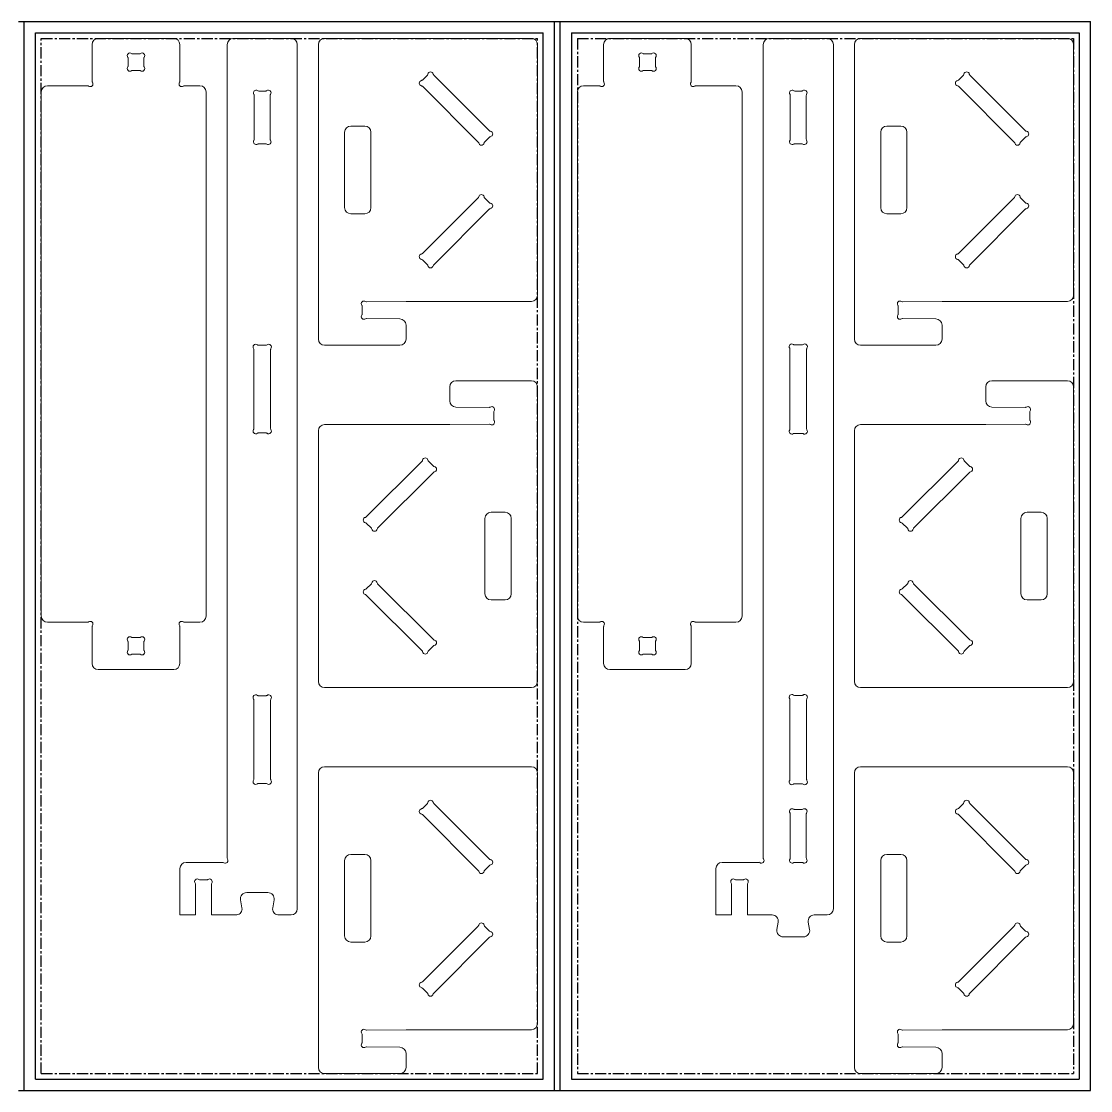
# Model space of a CAD drawing. Header units: millimetres. Extents: x 0 to 2440, y 0 to 1220.
# Drawn here: x 1220 to 2440, y 0 to 1220 of the extents above; entities that cross this region are included whole.
import ezdxf

# ---------------------------------------------------------------- set-up
doc = ezdxf.new("R2010")
doc.units = ezdxf.units.MM
doc.linetypes.add('CENTERX2', pattern=[20.32, 12.7, -2.54, 2.54, -2.54])

msp = doc.modelspace()

# ---------------------------------------------------------------- linework, layer by layer
at = {"color": 7, "linetype": 'CENTERX2'}
for p, q in [((1216.7, 1220), (1223.2, 1220)), ((1828.3, 1220), (1834.8, 1220)), ((1242.7, 1200.5), (1808.8, 1200.5)), ((1242.7, 19.5), (1242.7, 1200.5)), ((1808.8, 19.5), (1808.8, 1200.5)), ((1854.3, 1200.5), (1854.3, 19.5)), ((1854.3, 1200.5), (2420.4, 1200.5)), ((2420.4, 1200.5), (2420.4, 19.5)), ((1242.7, 19.5), (1808.8, 19.5)), ((1854.3, 19.5), (2420.4, 19.5)), ((1216.7, 0), (1223.2, 0)), ((1828.3, 0), (1834.8, 0))]:
    msp.add_line(p, q, dxfattribs=at)
at = {"color": 7, "linetype": 'Continuous'}
for p, q in [((1223.2, 0), (1223.2, 1220)), ((1223.2, 1220), (1828.3, 1220)), ((1828.3, 0), (1828.3, 1220)), ((1834.8, 0), (1834.8, 1220)), ((1834.8, 1220), (2439.9, 1220)), ((2439.9, 0), (2439.9, 1220)), ((1236.2, 13), (1236.2, 1207)), ((1236.2, 1207), (1815.3, 1207)), ((1815.3, 13), (1815.3, 1207)), ((1847.8, 1207), (2426.9, 1207)), ((1847.8, 1207), (1847.8, 13)), ((2426.9, 1207), (2426.9, 13)), ((1236.2, 13), (1815.3, 13)), ((1847.8, 13), (2426.9, 13)), ((1223.2, 0), (1236.2, 0)), ((1236.2, 0), (1815.3, 0)), ((1815.3, 0), (1828.3, 0)), ((1834.8, 0), (1847.8, 0)), ((1847.8, 0), (2426.9, 0)), ((2426.9, 0), (2439.9, 0))]:
    msp.add_line(p, q, dxfattribs=at)
at = {"color": 7, "linetype": 'Continuous', "lineweight": 15}
for p, q in [((1223.2, 1220), (1223.2, 0)), ((1828.3, 1220), (1223.2, 1220)), ((1828.3, 0), (1828.3, 1220)), ((1834.8, 1220), (1834.8, 0)), ((2439.9, 1220), (1834.8, 1220)), ((2439.9, 0), (2439.9, 1220)), ((1815.3, 1207), (1236.2, 1207)), ((1236.2, 1207), (1236.2, 13)), ((1393.7, 1200.5), (1307.7, 1200.5)), ((1527.8, 1200.5), (1461.8, 1200.5)), ((1801.8, 1200.5), (1565.8, 1200.5)), ((1815.3, 13), (1815.3, 1207)), ((2426.9, 1207), (1847.8, 1207)), ((1847.8, 1207), (1847.8, 13)), ((1891.3, 1200.5), (1977.3, 1200.5)), ((2139.4, 1200.5), (2073.4, 1200.5)), ((2413.4, 1200.5), (2177.4, 1200.5)), ((2426.9, 13), (2426.9, 1207)), ((1300.7, 1193.5), (1300.7, 1151.5)), ((1400.7, 1151.5), (1400.7, 1193.5)), ((1454.8, 266), (1454.8, 1193.5)), ((1534.8, 207.5), (1534.8, 1193.5)), ((1558.8, 1193.5), (1558.8, 857.5)), ((1808.8, 907.5), (1808.8, 1193.5)), ((1884.3, 1151.5), (1884.3, 1193.5)), ((1984.3, 1193.5), (1984.3, 1151.5)), ((2066.4, 265.5), (2066.4, 1193.5)), ((2146.4, 207.5), (2146.4, 1193.5)), ((2170.4, 1193.5), (2170.4, 857.5)), ((2420.4, 907.5), (2420.4, 1193.5)), ((1341.6, 1178.5), (1341.6, 1168.6)), ((1355.2, 1183), (1346.2, 1183)), ((1359.8, 1168.6), (1359.8, 1178.5)), ((1925.2, 1168.6), (1925.2, 1178.5)), ((1929.8, 1183), (1938.8, 1183)), ((1943.4, 1178.5), (1943.4, 1168.6)), ((1346.2, 1164), (1355.2, 1164)), ((1938.8, 1164), (1929.8, 1164)), ((1683.3, 1158.8), (1677.5, 1153.1)), ((1754.1, 1095.1), (1690.4, 1158.8)), ((2294.9, 1158.8), (2289.1, 1153.1)), ((2365.7, 1095.1), (2302, 1158.8)), ((1242.7, 1139.5), (1242.7, 541.5)), ((1295.7, 1146.5), (1249.7, 1146.5)), ((1423.7, 1146.5), (1405.6, 1146.5)), ((1430.7, 541.5), (1430.7, 1139.5)), ((1485.7, 1085.5), (1485.7, 1135.6)), ((1490.7, 1140.6), (1498.8, 1140.6)), ((1503.9, 1135.6), (1503.9, 1085.5)), ((1677.5, 1146), (1741.2, 1082.2)), ((1854.3, 1139.5), (1854.3, 541.5)), ((1861.3, 1146.5), (1879.4, 1146.5)), ((1989.3, 1146.5), (2035.3, 1146.5)), ((2042.3, 541.5), (2042.3, 1139.5)), ((2097.3, 1085.5), (2097.3, 1135.6)), ((2102.3, 1140.6), (2110.4, 1140.6)), ((2115.5, 1135.6), (2115.5, 1085.5)), ((2289.1, 1146), (2352.9, 1082.2)), ((1611.8, 1100.5), (1595.8, 1100.5)), ((2223.4, 1100.5), (2207.4, 1100.5)), ((1588.8, 1093.5), (1588.8, 1007.5)), ((1618.8, 1007.5), (1618.8, 1093.5)), ((1748.4, 1082.2), (1754.1, 1088)), ((2200.4, 1093.5), (2200.4, 1007.5)), ((2230.4, 1007.5), (2230.4, 1093.5)), ((2360, 1082.2), (2365.7, 1088)), ((1498.8, 1080.4), (1490.7, 1080.4)), ((2110.4, 1080.4), (2102.3, 1080.4)), ((1741.2, 1018.8), (1677.5, 955.1)), ((1754.1, 1013.1), (1748.4, 1018.8)), ((2352.9, 1018.8), (2289.1, 955.1)), ((2365.7, 1013.1), (2360, 1018.8)), ((1595.8, 1000.5), (1611.8, 1000.5)), ((1690.4, 942.2), (1754.1, 1006)), ((2207.4, 1000.5), (2223.4, 1000.5)), ((2302, 942.2), (2365.7, 1006)), ((1677.5, 948), (1683.3, 942.2)), ((2289.1, 948), (2294.9, 942.2)), ((1608.7, 895), (1608.7, 886.1)), ((1658.8, 900.5), (1613.7, 900.1)), ((1658.8, 900.5), (1801.8, 900.5)), ((2220.3, 895), (2220.3, 886.1)), ((2270.4, 900.5), (2225.3, 900.1)), ((2270.4, 900.5), (2413.4, 900.5)), ((1613.7, 881), (1651.9, 880.6)), ((2225.3, 881), (2263.5, 880.6)), ((1658.8, 857.5), (1658.8, 873.6)), ((2270.4, 857.5), (2270.4, 873.6)), ((1485.3, 755.5), (1485.3, 845.6)), ((1490.3, 850.6), (1499.2, 850.6)), ((1504.3, 845.6), (1504.3, 755.5)), ((1565.8, 850.5), (1651.8, 850.5)), ((2096.9, 755.1), (2096.9, 846)), ((2101.9, 851), (2110.8, 851)), ((2115.9, 846), (2115.9, 755.1)), ((2177.4, 850.5), (2263.4, 850.5)), ((1801.8, 810), (1715.8, 810)), ((2413.4, 810), (2327.4, 810)), ((1708.8, 803), (1708.8, 787)), ((1808.8, 467), (1808.8, 803)), ((2320.4, 803), (2320.4, 787)), ((2420.4, 467), (2420.4, 803)), ((1753.9, 779.6), (1715.7, 780)), ((1758.9, 765.6), (1758.9, 774.5)), ((2365.6, 779.6), (2327.4, 780)), ((2370.5, 765.6), (2370.5, 774.5)), ((1708.8, 760), (1565.8, 760)), ((1708.8, 760), (1753.9, 760.5)), ((2320.4, 760), (2177.4, 760)), ((2320.4, 760), (2365.6, 760.5)), ((1499.2, 750.4), (1490.3, 750.4)), ((1558.8, 753), (1558.8, 467)), ((2110.8, 750), (2101.9, 750)), ((2170.4, 753), (2170.4, 467)), ((1677.2, 718.3), (1613.5, 654.6)), ((1690.1, 712.6), (1684.4, 718.3)), ((2288.9, 718.3), (2225.1, 654.6)), ((2301.7, 712.6), (2296, 718.3)), ((1626.4, 641.7), (1690.1, 705.5)), ((2238, 641.7), (2301.7, 705.5)), ((1771.8, 660), (1755.8, 660)), ((2383.4, 660), (2367.4, 660)), ((1613.5, 647.5), (1619.3, 641.7)), ((1748.8, 653), (1748.8, 567)), ((1778.8, 567), (1778.8, 653)), ((2225.1, 647.5), (2230.9, 641.7)), ((2360.4, 653), (2360.4, 567)), ((2390.4, 567), (2390.4, 653)), ((1619.3, 578.3), (1613.5, 572.6)), ((1690.1, 514.6), (1626.4, 578.3)), ((2230.9, 578.3), (2225.1, 572.6)), ((2301.7, 514.6), (2238, 578.3)), ((1613.5, 565.5), (1677.2, 501.7)), ((2225.1, 565.5), (2288.9, 501.7)), ((1755.8, 560), (1771.8, 560)), ((2367.4, 560), (2383.4, 560)), ((1295.7, 534.5), (1249.7, 534.5)), ((1300.7, 487.5), (1300.7, 529.6)), ((1400.7, 529.6), (1400.7, 487.5)), ((1423.7, 534.5), (1405.6, 534.5)), ((1861.3, 534.5), (1879.4, 534.5)), ((1884.3, 529.6), (1884.3, 487.5)), ((1984.3, 487.5), (1984.3, 529.6)), ((1989.3, 534.5), (2035.3, 534.5)), ((1341.6, 502.6), (1341.6, 512.5)), ((1346.2, 517), (1355.2, 517)), ((1359.8, 512.5), (1359.8, 502.6)), ((1925.2, 512.5), (1925.2, 502.6)), ((1938.8, 517), (1929.8, 517)), ((1943.4, 502.6), (1943.4, 512.5)), ((1684.4, 501.7), (1690.1, 507.5)), ((2296, 501.7), (2301.7, 507.5)), ((1355.2, 498), (1346.2, 498)), ((1929.8, 498), (1938.8, 498)), ((1393.7, 480.5), (1307.7, 480.5)), ((1891.3, 480.5), (1977.3, 480.5)), ((1565.8, 460), (1801.8, 460)), ((2177.4, 460), (2413.4, 460)), ((1485.3, 355.5), (1485.3, 445.6)), ((1490.3, 450.6), (1499.2, 450.6)), ((1504.3, 445.6), (1504.3, 355.5)), ((2096.9, 355.1), (2096.9, 446)), ((2101.9, 451), (2110.8, 451)), ((2115.9, 446), (2115.9, 355.1)), ((1801.8, 369.5), (1565.8, 369.5)), ((2413.4, 369.5), (2177.4, 369.5)), ((1558.8, 362.5), (1558.8, 26.5)), ((1808.8, 76.5), (1808.8, 362.5)), ((2170.4, 362.5), (2170.4, 26.5)), ((2420.4, 76.5), (2420.4, 362.5)), ((1499.2, 350.4), (1490.3, 350.4)), ((2110.8, 350), (2101.9, 350)), ((1683.3, 327.8), (1677.5, 322.1)), ((1754.1, 264.1), (1690.4, 327.8)), ((2102.3, 320.7), (2110.4, 320.7)), ((2294.9, 327.8), (2289.1, 322.1)), ((2365.7, 264.1), (2302, 327.8)), ((1677.5, 315), (1741.2, 251.2)), ((2097.3, 265.6), (2097.3, 315.7)), ((2115.5, 315.7), (2115.5, 265.6)), ((2289.1, 315), (2352.9, 251.2)), ((1611.8, 269.5), (1595.8, 269.5)), ((2223.4, 269.5), (2207.4, 269.5)), ((1449.3, 260.5), (1407.8, 260.5)), ((1588.8, 262.5), (1588.8, 176.5)), ((1618.8, 176.5), (1618.8, 262.5)), ((1748.4, 251.2), (1754.1, 257)), ((2061.4, 260.5), (2019.4, 260.5)), ((2110.4, 260.5), (2102.3, 260.5)), ((2200.4, 262.5), (2200.4, 176.5)), ((2230.4, 176.5), (2230.4, 262.5)), ((2360, 251.2), (2365.7, 257)), ((1400.8, 253.5), (1400.8, 200.5)), ((2012.4, 253.5), (2012.4, 200.5)), ((1418.6, 200.5), (1418.6, 235.6)), ((1423.6, 240.6), (1431.7, 240.6)), ((1436.8, 235.6), (1436.8, 200.5)), ((2030.2, 200.5), (2030.2, 235.6)), ((2035.2, 240.6), (2043.3, 240.6)), ((2048.4, 235.6), (2048.4, 200.5)), ((1501.3, 226), (1477, 226)), ((1470, 217.7), (1471.6, 208.6)), ((1508.3, 217.7), (1506.7, 208.6)), ((1418.6, 200.5), (1400.8, 200.5)), ((1465.7, 200.5), (1436.8, 200.5)), ((1527.8, 200.5), (1512.6, 200.5)), ((2030.2, 200.5), (2012.4, 200.5)), ((2076.6, 200.5), (2048.4, 200.5)), ((2139.4, 200.5), (2124.7, 200.5)), ((1741.2, 187.8), (1677.5, 124.1)), ((1754.1, 182.1), (1748.4, 187.8)), ((2083.5, 192.4), (2082.1, 183.7)), ((2117.8, 192.3), (2119.3, 183.8)), ((2352.9, 187.8), (2289.1, 124.1)), ((2365.7, 182.1), (2360, 187.8)), ((1690.4, 111.2), (1754.1, 175)), ((2112.4, 175.5), (2089, 175.5)), ((2302, 111.2), (2365.7, 175)), ((1595.8, 169.5), (1611.8, 169.5)), ((2207.4, 169.5), (2223.4, 169.5)), ((1677.5, 117), (1683.3, 111.2)), ((2289.1, 117), (2294.9, 111.2)), ((1608.7, 64), (1608.7, 55.1)), ((1658.8, 69.5), (1613.7, 69.1)), ((1658.8, 69.5), (1801.8, 69.5)), ((2220.3, 64), (2220.3, 55.1)), ((2270.4, 69.5), (2225.3, 69.1)), ((2270.4, 69.5), (2413.4, 69.5)), ((1613.7, 50), (1651.9, 49.6)), ((2225.3, 50), (2263.5, 49.6)), ((1658.8, 26.5), (1658.8, 42.6)), ((2270.4, 26.5), (2270.4, 42.6)), ((1236.2, 13), (1815.3, 13)), ((1565.8, 19.5), (1651.8, 19.5)), ((1847.8, 13), (2426.9, 13)), ((2177.4, 19.5), (2263.4, 19.5)), ((1223.2, 0), (1828.3, 0)), ((1834.8, 0), (2439.9, 0))]:
    msp.add_line(p, q, dxfattribs=at)
for centre, radius, start, end in [((1307.7, 1193.5), 7, 90, 180), ((1393.7, 1193.5), 7, 0, 90), ((1461.8, 1193.5), 7, 90, 180), ((1527.8, 1193.5), 7, 0, 90), ((1565.8, 1193.5), 7, 90, 180), ((1801.8, 1193.5), 7, 0, 90), ((1891.3, 1193.5), 7, 90, 180), ((1977.3, 1193.5), 7, 0, 90), ((2073.4, 1193.5), 7, 90, 180), ((2139.4, 1193.5), 7, 0, 90), ((2177.4, 1193.5), 7, 90, 180), ((2413.4, 1193.5), 7, 0, 90), ((1343.8, 1180.9), 3.1, 48.399, 221.601), ((1357.6, 1180.9), 3.1, 318.399, 131.601), ((1927.4, 1180.9), 3.1, 48.399, 221.601), ((1941.2, 1180.9), 3.1, 318.399, 131.601), ((1341.1, 1178.5), 0.5, 0, 41.601), ((1346.2, 1183.5), 0.5, 228.399, 270), ((1355.2, 1183.5), 0.5, 270, 311.601), ((1360.3, 1178.5), 0.5, 138.399, 180), ((1924.7, 1178.5), 0.5, 0, 41.601), ((1929.8, 1183.5), 0.5, 228.399, 270), ((1938.8, 1183.5), 0.5, 270, 311.601), ((1943.9, 1178.5), 0.5, 138.399, 180), ((1343.8, 1166.2), 3.1, 138.399, 311.601), ((1341.1, 1168.6), 0.5, 318.399, 0), ((1346.2, 1163.5), 0.5, 90, 131.601), ((1355.2, 1163.5), 0.5, 48.399, 90), ((1357.6, 1166.2), 3.1, 228.399, 41.601), ((1360.3, 1168.6), 0.5, 180, 221.601), ((1682, 1160.1), 1.8, 315, 350.4423), ((1686.8, 1159.3), 3.1, 9.5577, 170.4423), ((1691.7, 1160.1), 1.8, 189.5577, 225), ((1927.4, 1166.2), 3.1, 138.399, 311.601), ((1924.7, 1168.6), 0.5, 318.399, 0), ((1929.8, 1163.5), 0.5, 90, 131.601), ((1938.8, 1163.5), 0.5, 48.399, 90), ((1941.2, 1166.2), 3.1, 228.399, 41.601), ((1943.9, 1168.6), 0.5, 180, 221.601), ((2293.6, 1160.1), 1.8, 315, 350.4423), ((2298.5, 1159.3), 3.1, 9.5577, 170.4423), ((2303.3, 1160.1), 1.8, 189.5577, 225), ((1298.5, 1148.7), 3.1, 233.5849, 36.4151), ((1302.2, 1151.5), 1.55, 180, 216.4151), ((1402.9, 1148.7), 3.1, 143.5849, 306.4151), ((1399.1, 1151.5), 1.55, 323.5849, 0), ((1677.1, 1149.5), 3.1, 99.5577, 260.4423), ((1676.2, 1154.4), 1.8, 279.5577, 315), ((1882.1, 1148.7), 3.1, 233.5849, 36.4151), ((1885.9, 1151.5), 1.55, 180, 216.4151), ((1986.5, 1148.7), 3.1, 143.5849, 306.4151), ((1982.8, 1151.5), 1.55, 323.5849, 0), ((2288.7, 1149.5), 3.1, 99.5577, 260.4423), ((2287.9, 1154.4), 1.8, 279.5577, 315), ((1249.7, 1139.5), 7, 90, 180), ((1295.7, 1145), 1.55, 53.5849, 90), ((1405.6, 1145), 1.55, 90, 126.4151), ((1423.7, 1139.5), 7, 0, 90), ((1487.8, 1138.5), 3.1, 54.5577, 215.4423), ((1483.9, 1135.6), 1.8, 0, 35.4423), ((1490.7, 1142.4), 1.8, 234.5577, 270), ((1498.8, 1142.4), 1.8, 270, 305.4423), ((1501.7, 1138.5), 3.1, 324.5577, 125.4423), ((1505.7, 1135.6), 1.8, 144.5577, 180), ((1676.2, 1144.7), 1.8, 45, 80.4423), ((1861.3, 1139.5), 7, 90, 180), ((1879.4, 1145), 1.55, 53.5849, 90), ((1989.3, 1145), 1.55, 90, 126.4151), ((2035.3, 1139.5), 7, 0, 90), ((2099.5, 1138.5), 3.1, 54.5577, 215.4423), ((2095.5, 1135.6), 1.8, 0, 35.4423), ((2102.3, 1142.4), 1.8, 234.5577, 270), ((2110.4, 1142.4), 1.8, 270, 305.4423), ((2113.3, 1138.5), 3.1, 324.5577, 125.4423), ((2117.3, 1135.6), 1.8, 144.5577, 180), ((2287.9, 1144.7), 1.8, 45, 80.4423), ((1595.8, 1093.5), 7, 90, 180), ((1611.8, 1093.5), 7, 0, 90), ((2207.4, 1093.5), 7, 90, 180), ((2223.4, 1093.5), 7, 0, 90), ((1755.4, 1096.4), 1.8, 225, 260.4423), ((1755.4, 1086.7), 1.8, 99.5577, 135), ((1754.6, 1091.6), 3.1, 279.5577, 80.4423), ((2367, 1096.4), 1.8, 225, 260.4423), ((2367, 1086.7), 1.8, 99.5577, 135), ((2366.2, 1091.6), 3.1, 279.5577, 80.4423), ((1487.8, 1082.6), 3.1, 144.5577, 305.4423), ((1483.9, 1085.5), 1.8, 324.5577, 0), ((1490.7, 1078.6), 1.8, 90, 125.4423), ((1498.8, 1078.6), 1.8, 54.5577, 90), ((1501.7, 1082.6), 3.1, 234.5577, 35.4423), ((1505.7, 1085.5), 1.8, 180, 215.4423), ((1740, 1081), 1.8, 9.5577, 45), ((1744.8, 1081.8), 3.1, 189.5577, 350.4423), ((1749.6, 1081), 1.8, 135, 170.4423), ((2099.5, 1082.6), 3.1, 144.5577, 305.4423), ((2095.5, 1085.5), 1.8, 324.5577, 0), ((2102.3, 1078.6), 1.8, 90, 125.4423), ((2110.4, 1078.6), 1.8, 54.5577, 90), ((2113.3, 1082.6), 3.1, 234.5577, 35.4423), ((2117.3, 1085.5), 1.8, 180, 215.4423), ((2351.6, 1081), 1.8, 9.5577, 45), ((2356.4, 1081.8), 3.1, 189.5577, 350.4423), ((2361.3, 1081), 1.8, 135, 170.4423), ((1740, 1020.1), 1.8, 315, 350.4423), ((1744.8, 1019.3), 3.1, 9.5577, 170.4423), ((1749.6, 1020.1), 1.8, 189.5577, 225), ((1755.4, 1014.4), 1.8, 225, 260.4423), ((2351.6, 1020.1), 1.8, 315, 350.4423), ((2356.4, 1019.3), 3.1, 9.5577, 170.4423), ((2361.3, 1020.1), 1.8, 189.5577, 225), ((2367, 1014.4), 1.8, 225, 260.4423), ((1595.8, 1007.5), 7, 180, 270), ((1611.8, 1007.5), 7, 270, 0), ((1755.4, 1004.7), 1.8, 99.5577, 135), ((1754.6, 1009.5), 3.1, 279.5577, 80.4423), ((2207.4, 1007.5), 7, 180, 270), ((2223.4, 1007.5), 7, 270, 0), ((2367, 1004.7), 1.8, 99.5577, 135), ((2366.2, 1009.5), 3.1, 279.5577, 80.4423), ((1677.1, 951.6), 3.1, 99.5577, 260.4423), ((1676.2, 956.4), 1.8, 279.5577, 315), ((2288.7, 951.6), 3.1, 99.5577, 260.4423), ((2287.9, 956.4), 1.8, 279.5577, 315), ((1676.2, 946.7), 1.8, 45, 80.4423), ((1682, 941), 1.8, 9.5577, 45), ((1686.8, 941.8), 3.1, 189.5577, 350.4423), ((1691.7, 941), 1.8, 135, 170.4423), ((2287.9, 946.7), 1.8, 45, 80.4423), ((2293.6, 941), 1.8, 9.5577, 45), ((2298.5, 941.8), 3.1, 189.5577, 350.4423), ((2303.3, 941), 1.8, 135, 170.4423), ((1801.8, 907.5), 7, 270, 0), ((2413.4, 907.5), 7, 270, 0), ((1610.9, 897.9), 3.1, 55.5708, 215.4423), ((1606.9, 895), 1.8, 0, 35.4423), ((1613.7, 901.9), 1.8, 235.5708, 270.5718), ((2222.5, 897.9), 3.1, 55.5708, 215.4423), ((2218.5, 895), 1.8, 0, 35.4423), ((2225.3, 901.9), 1.8, 235.5708, 270.5718), ((1610.9, 883.2), 3.1, 144.5577, 304.4292), ((1606.9, 886.1), 1.8, 324.5577, 0), ((1613.7, 879.2), 1.8, 89.4282, 124.4292), ((1651.8, 873.6), 7, 0, 89.4282), ((2222.5, 883.2), 3.1, 144.5577, 304.4292), ((2218.5, 886.1), 1.8, 324.5577, 0), ((2225.3, 879.2), 1.8, 89.4282, 124.4292), ((2263.4, 873.6), 7, 0, 89.4282), ((1565.8, 857.5), 7, 180, 270), ((1651.8, 857.5), 7, 270, 0), ((2177.4, 857.5), 7, 180, 270), ((2263.4, 857.5), 7, 270, 0), ((1487.4, 848.5), 3.1, 54.5577, 215.4423), ((1483.5, 845.6), 1.8, 0, 35.4423), ((1490.3, 852.4), 1.8, 234.5577, 270), ((1499.2, 852.4), 1.8, 270, 305.4423), ((1502.1, 848.5), 3.1, 324.5577, 125.4423), ((1506.1, 845.6), 1.8, 144.5577, 180), ((2099.1, 848.9), 3.1, 54.5577, 215.4423), ((2095.1, 846), 1.8, 0, 35.4423), ((2101.9, 852.8), 1.8, 234.5577, 270), ((2110.8, 852.8), 1.8, 270, 305.4423), ((2113.7, 848.9), 3.1, 324.5577, 125.4423), ((2117.7, 846), 1.8, 144.5577, 180), ((1715.8, 803), 7, 90, 180), ((1801.8, 803), 7, 0, 90), ((2327.4, 803), 7, 90, 180), ((2413.4, 803), 7, 0, 90), ((1715.8, 787), 7, 180, 269.4282), ((2327.4, 787), 7, 180, 269.4282), ((1754, 781.4), 1.8, 269.4282, 304.4292), ((1756.7, 777.4), 3.1, 324.5577, 124.4292), ((1760.7, 774.5), 1.8, 144.5577, 180), ((2365.6, 781.4), 1.8, 269.4282, 304.4292), ((2368.3, 777.4), 3.1, 324.5577, 124.4292), ((2372.3, 774.5), 1.8, 144.5577, 180), ((1565.8, 753), 7, 90, 180), ((1754, 758.7), 1.8, 55.5708, 90.5718), ((1756.7, 762.7), 3.1, 235.5708, 35.4423), ((1760.7, 765.6), 1.8, 180, 215.4423), ((2177.4, 753), 7, 90, 180), ((2365.6, 758.7), 1.8, 55.5708, 90.5718), ((2368.3, 762.7), 3.1, 235.5708, 35.4423), ((2372.3, 765.6), 1.8, 180, 215.4423), ((1487.4, 752.6), 3.1, 144.5577, 305.4423), ((1483.5, 755.5), 1.8, 324.5577, 0), ((1490.3, 748.6), 1.8, 90, 125.4423), ((1499.2, 748.6), 1.8, 54.5577, 90), ((1502.1, 752.6), 3.1, 234.5577, 35.4423), ((1506.1, 755.5), 1.8, 180, 215.4423), ((2099.1, 752.2), 3.1, 144.5577, 305.4423), ((2095.1, 755.1), 1.8, 324.5577, 0), ((2101.9, 748.2), 1.8, 90, 125.4423), ((2110.8, 748.2), 1.8, 54.5577, 90), ((2113.7, 752.2), 3.1, 234.5577, 35.4423), ((2117.7, 755.1), 1.8, 180, 215.4423), ((1680.8, 718.8), 3.1, 9.5577, 170.4423), ((2292.4, 718.8), 3.1, 9.5577, 170.4423), ((1676, 719.6), 1.8, 315, 350.4423), ((1685.6, 719.6), 1.8, 189.5577, 225), ((1691.4, 713.9), 1.8, 225, 260.4423), ((1690.6, 709), 3.1, 279.5577, 80.4423), ((2287.6, 719.6), 1.8, 315, 350.4423), ((2297.3, 719.6), 1.8, 189.5577, 225), ((2303, 713.9), 1.8, 225, 260.4423), ((2302.2, 709), 3.1, 279.5577, 80.4423), ((1691.4, 704.2), 1.8, 99.5577, 135), ((2303, 704.2), 1.8, 99.5577, 135), ((1755.8, 653), 7, 90, 180), ((1771.8, 653), 7, 0, 90), ((2367.4, 653), 7, 90, 180), ((2383.4, 653), 7, 0, 90), ((1613.1, 651.1), 3.1, 99.5577, 260.4423), ((1612.2, 655.9), 1.8, 279.5577, 315), ((1612.2, 646.2), 1.8, 45, 80.4423), ((2224.7, 651.1), 3.1, 99.5577, 260.4423), ((2223.9, 655.9), 1.8, 279.5577, 315), ((2223.9, 646.2), 1.8, 45, 80.4423), ((1618, 640.5), 1.8, 9.5577, 45), ((1622.8, 641.3), 3.1, 189.5577, 350.4423), ((1627.7, 640.5), 1.8, 135, 170.4423), ((2229.6, 640.5), 1.8, 9.5577, 45), ((2234.5, 641.3), 3.1, 189.5577, 350.4423), ((2239.3, 640.5), 1.8, 135, 170.4423), ((1618, 579.6), 1.8, 315, 350.4423), ((1622.8, 578.8), 3.1, 9.5577, 170.4423), ((1627.7, 579.6), 1.8, 189.5577, 225), ((2229.6, 579.6), 1.8, 315, 350.4423), ((2234.5, 578.8), 3.1, 9.5577, 170.4423), ((2239.3, 579.6), 1.8, 189.5577, 225), ((1613.1, 569), 3.1, 99.5577, 260.4423), ((1612.2, 573.9), 1.8, 279.5577, 315), ((1612.2, 564.2), 1.8, 45, 80.4423), ((1755.8, 567), 7, 180, 270), ((1771.8, 567), 7, 270, 0), ((2224.7, 569), 3.1, 99.5577, 260.4423), ((2223.9, 573.9), 1.8, 279.5577, 315), ((2223.9, 564.2), 1.8, 45, 80.4423), ((2367.4, 567), 7, 180, 270), ((2383.4, 567), 7, 270, 0), ((1249.7, 541.5), 7, 180, 270), ((1423.7, 541.5), 7, 270, 0), ((1861.3, 541.5), 7, 180, 270), ((2035.3, 541.5), 7, 270, 0), ((1295.7, 536.1), 1.55, 270, 306.4151), ((1298.5, 532.4), 3.1, 323.5849, 126.4151), ((1302.2, 529.6), 1.55, 143.5849, 180), ((1402.9, 532.4), 3.1, 53.5849, 216.4151), ((1399.1, 529.6), 1.55, 0, 36.4151), ((1405.6, 536.1), 1.55, 233.5849, 270), ((1879.4, 536.1), 1.55, 270, 306.4151), ((1882.1, 532.4), 3.1, 323.5849, 126.4151), ((1885.9, 529.6), 1.55, 143.5849, 180), ((1986.5, 532.4), 3.1, 53.5849, 216.4151), ((1982.8, 529.6), 1.55, 0, 36.4151), ((1989.3, 536.1), 1.55, 233.5849, 270), ((1343.8, 514.9), 3.1, 48.399, 221.601), ((1341.1, 512.5), 0.5, 0, 41.601), ((1346.2, 517.5), 0.5, 228.399, 270), ((1355.2, 517.5), 0.5, 270, 311.601), ((1357.6, 514.9), 3.1, 318.399, 131.601), ((1360.3, 512.5), 0.5, 138.399, 180), ((1691.4, 515.9), 1.8, 225, 260.4423), ((1690.6, 511.1), 3.1, 279.5577, 80.4423), ((1927.4, 514.9), 3.1, 48.399, 221.601), ((1924.7, 512.5), 0.5, 0, 41.601), ((1929.8, 517.5), 0.5, 228.399, 270), ((1938.8, 517.5), 0.5, 270, 311.601), ((1941.2, 514.9), 3.1, 318.399, 131.601), ((1943.9, 512.5), 0.5, 138.399, 180), ((2303, 515.9), 1.8, 225, 260.4423), ((2302.2, 511.1), 3.1, 279.5577, 80.4423), ((1343.8, 500.2), 3.1, 138.399, 311.601), ((1341.1, 502.6), 0.5, 318.399, 0), ((1357.6, 500.2), 3.1, 228.399, 41.601), ((1360.3, 502.6), 0.5, 180, 221.601), ((1676, 500.5), 1.8, 9.5577, 45), ((1680.8, 501.3), 3.1, 189.5577, 350.4423), ((1685.6, 500.5), 1.8, 135, 170.4423), ((1691.4, 506.2), 1.8, 99.5577, 135), ((1927.4, 500.2), 3.1, 138.399, 311.601), ((1924.7, 502.6), 0.5, 318.399, 0), ((1941.2, 500.2), 3.1, 228.399, 41.601), ((1943.9, 502.6), 0.5, 180, 221.601), ((2287.6, 500.5), 1.8, 9.5577, 45), ((2292.4, 501.3), 3.1, 189.5577, 350.4423), ((2297.3, 500.5), 1.8, 135, 170.4423), ((2303, 506.2), 1.8, 99.5577, 135), ((1346.2, 497.5), 0.5, 90, 131.601), ((1355.2, 497.5), 0.5, 48.399, 90), ((1929.8, 497.5), 0.5, 90, 131.601), ((1938.8, 497.5), 0.5, 48.399, 90), ((1307.7, 487.5), 7, 180, 270), ((1393.7, 487.5), 7, 270, 0), ((1891.3, 487.5), 7, 180, 270), ((1977.3, 487.5), 7, 270, 0), ((1565.8, 467), 7, 180, 270), ((1801.8, 467), 7, 270, 0), ((2177.4, 467), 7, 180, 270), ((2413.4, 467), 7, 270, 0), ((1487.4, 448.5), 3.1, 54.5577, 215.4423), ((1502.1, 448.5), 3.1, 324.5577, 125.4423), ((2099.1, 448.9), 3.1, 54.5577, 215.4423), ((2113.7, 448.9), 3.1, 324.5577, 125.4423), ((1483.5, 445.6), 1.8, 0, 35.4423), ((1490.3, 452.4), 1.8, 234.5577, 270), ((1499.2, 452.4), 1.8, 270, 305.4423), ((1506.1, 445.6), 1.8, 144.5577, 180), ((2095.1, 446), 1.8, 0, 35.4423), ((2101.9, 452.8), 1.8, 234.5577, 270), ((2110.8, 452.8), 1.8, 270, 305.4423), ((2117.7, 446), 1.8, 144.5577, 180), ((1565.8, 362.5), 7, 90, 180), ((1801.8, 362.5), 7, 0, 90), ((2177.4, 362.5), 7, 90, 180), ((2413.4, 362.5), 7, 0, 90), ((1487.4, 352.6), 3.1, 144.5577, 305.4423), ((1483.5, 355.5), 1.8, 324.5577, 0), ((1502.1, 352.6), 3.1, 234.5577, 35.4423), ((1506.1, 355.5), 1.8, 180, 215.4423), ((2099.1, 352.2), 3.1, 144.5577, 305.4423), ((2095.1, 355.1), 1.8, 324.5577, 0), ((2113.7, 352.2), 3.1, 234.5577, 35.4423), ((2117.7, 355.1), 1.8, 180, 215.4423), ((1490.3, 348.6), 1.8, 90, 125.4423), ((1499.2, 348.6), 1.8, 54.5577, 90), ((2101.9, 348.2), 1.8, 90, 125.4423), ((2110.8, 348.2), 1.8, 54.5577, 90), ((1686.8, 328.3), 3.1, 9.5577, 170.4423), ((2298.5, 328.3), 3.1, 9.5577, 170.4423), ((1677.1, 318.5), 3.1, 99.5577, 260.4423), ((1676.2, 323.4), 1.8, 279.5577, 315), ((1682, 329.1), 1.8, 315, 350.4423), ((1691.7, 329.1), 1.8, 189.5577, 225), ((2099.5, 318.6), 3.1, 54.5577, 215.4423), ((2102.3, 322.5), 1.8, 234.5577, 270), ((2110.4, 322.5), 1.8, 270, 305.4423), ((2113.3, 318.6), 3.1, 324.5577, 125.4423), ((2288.7, 318.5), 3.1, 99.5577, 260.4423), ((2287.9, 323.4), 1.8, 279.5577, 315), ((2293.6, 329.1), 1.8, 315, 350.4423), ((2303.3, 329.1), 1.8, 189.5577, 225), ((1676.2, 313.7), 1.8, 45, 80.4423), ((2095.5, 315.7), 1.8, 0, 35.4423), ((2117.3, 315.7), 1.8, 144.5577, 180), ((2287.9, 313.7), 1.8, 45, 80.4423), ((1595.8, 262.5), 7, 90, 180), ((1611.8, 262.5), 7, 0, 90), ((2207.4, 262.5), 7, 90, 180), ((2223.4, 262.5), 7, 0, 90), ((1407.8, 253.5), 7, 90, 180), ((1449.3, 257.4), 3.1, 58.6003, 90), ((1452.6, 262.7), 3.1, 238.6003, 31.3997), ((1457.9, 266), 3.1, 180, 211.3997), ((1755.4, 265.4), 1.8, 225, 260.4423), ((1755.4, 255.7), 1.8, 99.5577, 135), ((1754.6, 260.6), 3.1, 279.5577, 80.4423), ((2019.4, 253.5), 7, 90, 180), ((2061.4, 259), 1.55, 53.5849, 90), ((2064.2, 262.7), 3.1, 233.5849, 36.4151), ((2067.9, 265.5), 1.55, 180, 216.4151), ((2099.5, 262.7), 3.1, 144.5577, 305.4423), ((2095.5, 265.6), 1.8, 324.5577, 0), ((2102.3, 258.7), 1.8, 90, 125.4423), ((2110.4, 258.7), 1.8, 54.5577, 90), ((2113.3, 262.7), 3.1, 234.5577, 35.4423), ((2117.3, 265.6), 1.8, 180, 215.4423), ((2367, 265.4), 1.8, 225, 260.4423), ((2367, 255.7), 1.8, 99.5577, 135), ((2366.2, 260.6), 3.1, 279.5577, 80.4423), ((1740, 250), 1.8, 9.5577, 45), ((1744.8, 250.8), 3.1, 189.5577, 350.4423), ((1749.6, 250), 1.8, 135, 170.4423), ((2351.6, 250), 1.8, 9.5577, 45), ((2356.4, 250.8), 3.1, 189.5577, 350.4423), ((2361.3, 250), 1.8, 135, 170.4423), ((1420.7, 238.5), 3.1, 54.5577, 215.4423), ((1416.8, 235.6), 1.8, 0, 35.4423), ((1423.6, 242.4), 1.8, 234.5577, 270), ((1431.7, 242.4), 1.8, 270, 305.4423), ((1434.6, 238.5), 3.1, 324.5577, 125.4423), ((1438.6, 235.6), 1.8, 144.5577, 180), ((2032.4, 238.5), 3.1, 54.5577, 215.4423), ((2028.4, 235.6), 1.8, 0, 35.4423), ((2035.2, 242.4), 1.8, 234.5577, 270), ((2043.3, 242.4), 1.8, 270, 305.4423), ((2046.2, 238.5), 3.1, 324.5577, 125.4423), ((2050.2, 235.6), 1.8, 144.5577, 180), ((1477, 218.9), 7.1, 90, 190), ((1501.3, 218.9), 7.1, 350, 90), ((1464.8, 207.4), 6.9, 277.1251, 10), ((1513.5, 207.4), 6.9, 170, 262.8749), ((1527.8, 207.5), 7, 270, 0), ((2139.4, 207.5), 7, 270, 0), ((2076.6, 193.5), 7, 350.9097, 90), ((2124.7, 193.5), 7, 90, 190), ((1740, 189.1), 1.8, 315, 350.4423), ((1744.8, 188.3), 3.1, 9.5577, 170.4423), ((1749.6, 189.1), 1.8, 189.5577, 225), ((2089, 182.5), 7, 170.9097, 270), ((2112.4, 182.5), 7, 270, 10), ((2351.6, 189.1), 1.8, 315, 350.4423), ((2356.4, 188.3), 3.1, 9.5577, 170.4423), ((2361.3, 189.1), 1.8, 189.5577, 225), ((1595.8, 176.5), 7, 180, 270), ((1611.8, 176.5), 7, 270, 0), ((1755.4, 183.4), 1.8, 225, 260.4423), ((1755.4, 173.7), 1.8, 99.5577, 135), ((1754.6, 178.5), 3.1, 279.5577, 80.4423), ((2207.4, 176.5), 7, 180, 270), ((2223.4, 176.5), 7, 270, 0), ((2367, 183.4), 1.8, 225, 260.4423), ((2367, 173.7), 1.8, 99.5577, 135), ((2366.2, 178.5), 3.1, 279.5577, 80.4423), ((1677.1, 120.6), 3.1, 99.5577, 260.4423), ((1676.2, 125.4), 1.8, 279.5577, 315), ((2288.7, 120.6), 3.1, 99.5577, 260.4423), ((2287.9, 125.4), 1.8, 279.5577, 315), ((1676.2, 115.7), 1.8, 45, 80.4423), ((1682, 110), 1.8, 9.5577, 45), ((1686.8, 110.8), 3.1, 189.5577, 350.4423), ((1691.7, 110), 1.8, 135, 170.4423), ((2287.9, 115.7), 1.8, 45, 80.4423), ((2293.6, 110), 1.8, 9.5577, 45), ((2298.5, 110.8), 3.1, 189.5577, 350.4423), ((2303.3, 110), 1.8, 135, 170.4423), ((1801.8, 76.5), 7, 270, 0), ((2413.4, 76.5), 7, 270, 0), ((1610.9, 66.9), 3.1, 55.5708, 215.4423), ((1606.9, 64), 1.8, 0, 35.4423), ((1613.7, 70.9), 1.8, 235.5708, 270.5718), ((2222.5, 66.9), 3.1, 55.5708, 215.4423), ((2218.5, 64), 1.8, 0, 35.4423), ((2225.3, 70.9), 1.8, 235.5708, 270.5718), ((1610.9, 52.2), 3.1, 144.5577, 304.4292), ((1606.9, 55.1), 1.8, 324.5577, 0), ((1613.7, 48.2), 1.8, 89.4282, 124.4292), ((1651.8, 42.6), 7, 0, 89.4282), ((2222.5, 52.2), 3.1, 144.5577, 304.4292), ((2218.5, 55.1), 1.8, 324.5577, 0), ((2225.3, 48.2), 1.8, 89.4282, 124.4292), ((2263.4, 42.6), 7, 0, 89.4282), ((1565.8, 26.5), 7, 180, 270), ((1651.8, 26.5), 7, 270, 0), ((2177.4, 26.5), 7, 180, 270), ((2263.4, 26.5), 7, 270, 0)]:
    msp.add_arc(centre, radius, start, end, dxfattribs=at)

doc.saveas('drawing.dxf')
